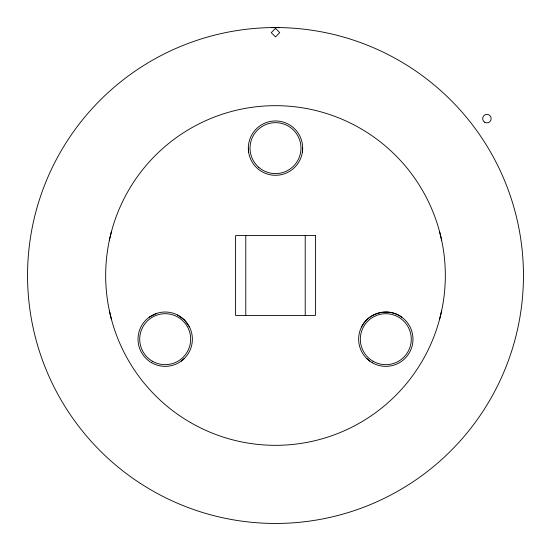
<?xml version="1.0" encoding="UTF-8"?>
<svg xmlns="http://www.w3.org/2000/svg" width="551" height="551" viewBox="0 0 551 551"><rect width="100%" height="100%" fill="white"/><g stroke="black" fill="none" stroke-linecap="round" stroke-linejoin="round"><path stroke-width="0.83" d="M302.341 152.379L302.671 148.129A27.171 27.171 0 0 0 261.911 124.595A27.171 27.171 0 0 0 261.911 171.657A27.171 27.171 0 0 0 302.671 148.129M109.38 240.188L111.46 231.544M439.54 319.456L441.62 310.812M361.594 326.846C368.543 312.307 388.985 307.396 401.775 317.204M181.162 361.167L184.406 358.398M149.225 317.204L156.794 313.34M271.257 27.66L279.743 27.66M177.532 314.972L184.406 319.973L189.406 326.846M366.594 358.398L369.838 361.167M439.54 231.544L441.62 240.188M109.38 310.812L111.46 319.456M248.329 148.129L248.659 152.379M305.22 235.587L305.22 315.413M245.78 235.587L245.78 315.413M275.5 28.397L271.257 32.647L275.5 36.889L279.743 32.647L275.5 28.397M315.413 235.587L235.587 235.587L235.587 315.413L315.413 315.413L315.413 235.587M258.715 167.29A25.477 25.477 0 0 0 300.488 153.082A25.477 25.477 0 0 0 267.297 124.009A25.477 25.477 0 0 0 258.715 167.29M152.455 361.249A25.477 25.477 0 0 0 190.667 339.189A25.477 25.477 0 0 0 152.455 317.121A25.477 25.477 0 0 0 152.455 361.249M373.068 361.249A25.477 25.477 0 0 0 411.28 339.189A25.477 25.477 0 0 0 373.068 317.121A25.477 25.477 0 0 0 373.068 361.249M484.701 122.232A4.243 4.243 0 0 0 491.161 118.713A4.243 4.243 0 0 0 484.88 114.883A4.243 4.243 0 0 0 484.701 122.232M151.608 362.716A27.171 27.171 0 0 0 192.368 339.189A27.171 27.171 0 0 0 151.608 315.654A27.171 27.171 0 0 0 151.608 362.716M190.584 422.576A169.832 169.832 0 0 0 445.332 275.5A169.832 169.832 0 0 0 190.584 128.424A169.832 169.832 0 0 0 190.584 422.576M372.221 362.716A27.171 27.171 0 0 0 412.981 339.189A27.171 27.171 0 0 0 372.221 315.654A27.171 27.171 0 0 0 372.221 362.716M140.457 483.447A247.95 247.95 0 0 0 523.113 288.476A247.95 247.95 0 0 0 162.931 54.577A247.95 247.95 0 0 0 140.457 483.447"/></g></svg>
